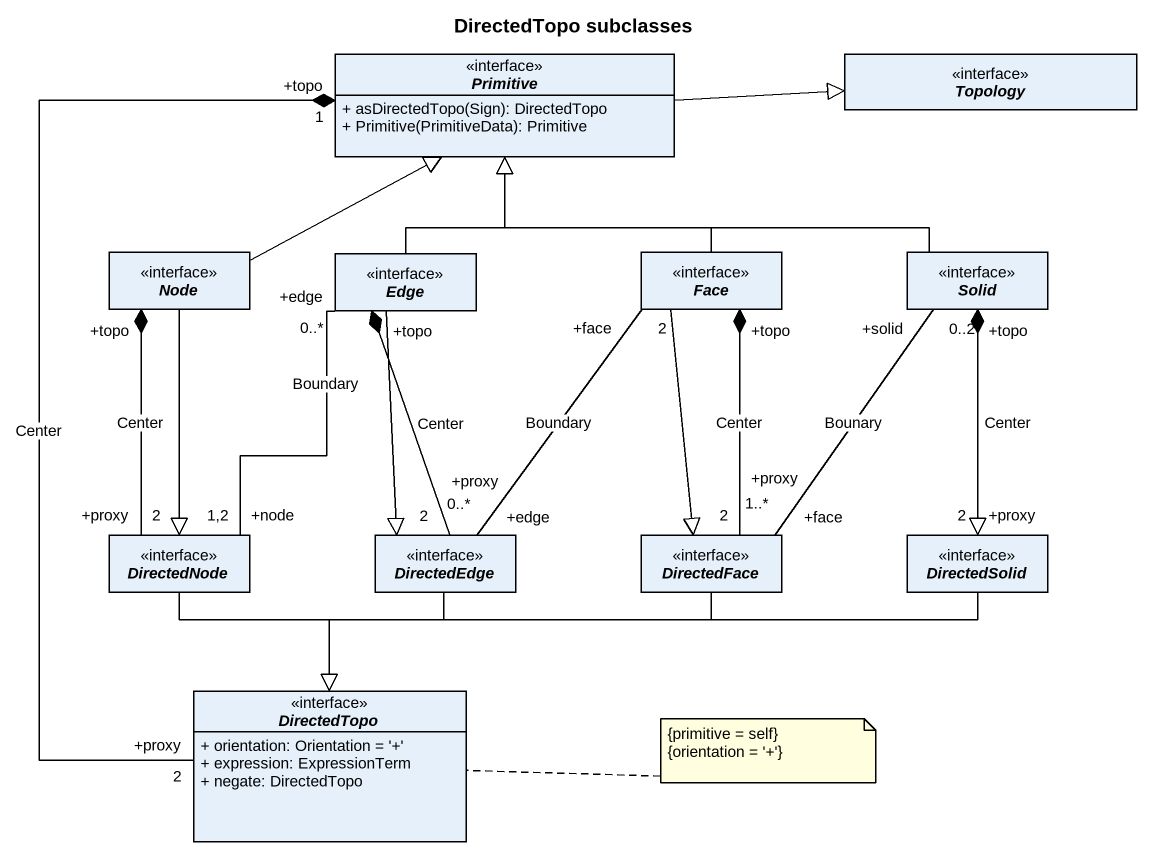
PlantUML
@startuml
title DirectedTopo subclasses
hide circle
hide empty members
skinparam classAttributeIconSize 0
interface Primitive {
  + asDirectedTopo(Sign): DirectedTopo
  + Primitive(PrimitiveData): Primitive
}
interface Topology
interface "Node" as Node_
interface Edge
interface Face
interface Solid
interface DirectedNode
interface DirectedEdge
interface DirectedFace
interface DirectedSolid
interface DirectedTopo {
  + orientation: Orientation = '+'
  + expression: ExpressionTerm
  + negate: DirectedTopo
}
Primitive -right-|> Topology
Primitive "+topo\n1" *-- "+proxy\n2" DirectedTopo : Center
Node_ -right-|> Primitive
Node_ --|> DirectedNode
Edge -up-|> Primitive
Edge --|> DirectedEdge
Face -up-|> Primitive
Face "+face\n2" -- "+edge\n0..*" DirectedEdge : Boundary
Face --|> DirectedFace
Solid -left-|> Primitive
Solid "+solid\n0..2" -- "+face\n1..*" DirectedFace : Bounary
Solid --|> DirectedSolid
DirectedNode "+proxy\n2" -up-* "+topo" Node_ : Center
DirectedNode "+node\n1,2" -up- "+edge\n0..*" Edge : Boundary
DirectedNode --|> DirectedTopo
DirectedEdge "+proxy\n2" -up-* "+topo" Edge : Center
DirectedEdge --|> DirectedTopo
DirectedFace "+proxy\n2" -up-* "+topo" Face : Center
DirectedFace -left-|> DirectedTopo
DirectedSolid "+proxy\n2" -up-* "+topo" Solid : Center
DirectedSolid -left-|> DirectedTopo
note right of DirectedTopo
  {primitive = self}
  {orientation = '+'}
end note
@enduml
